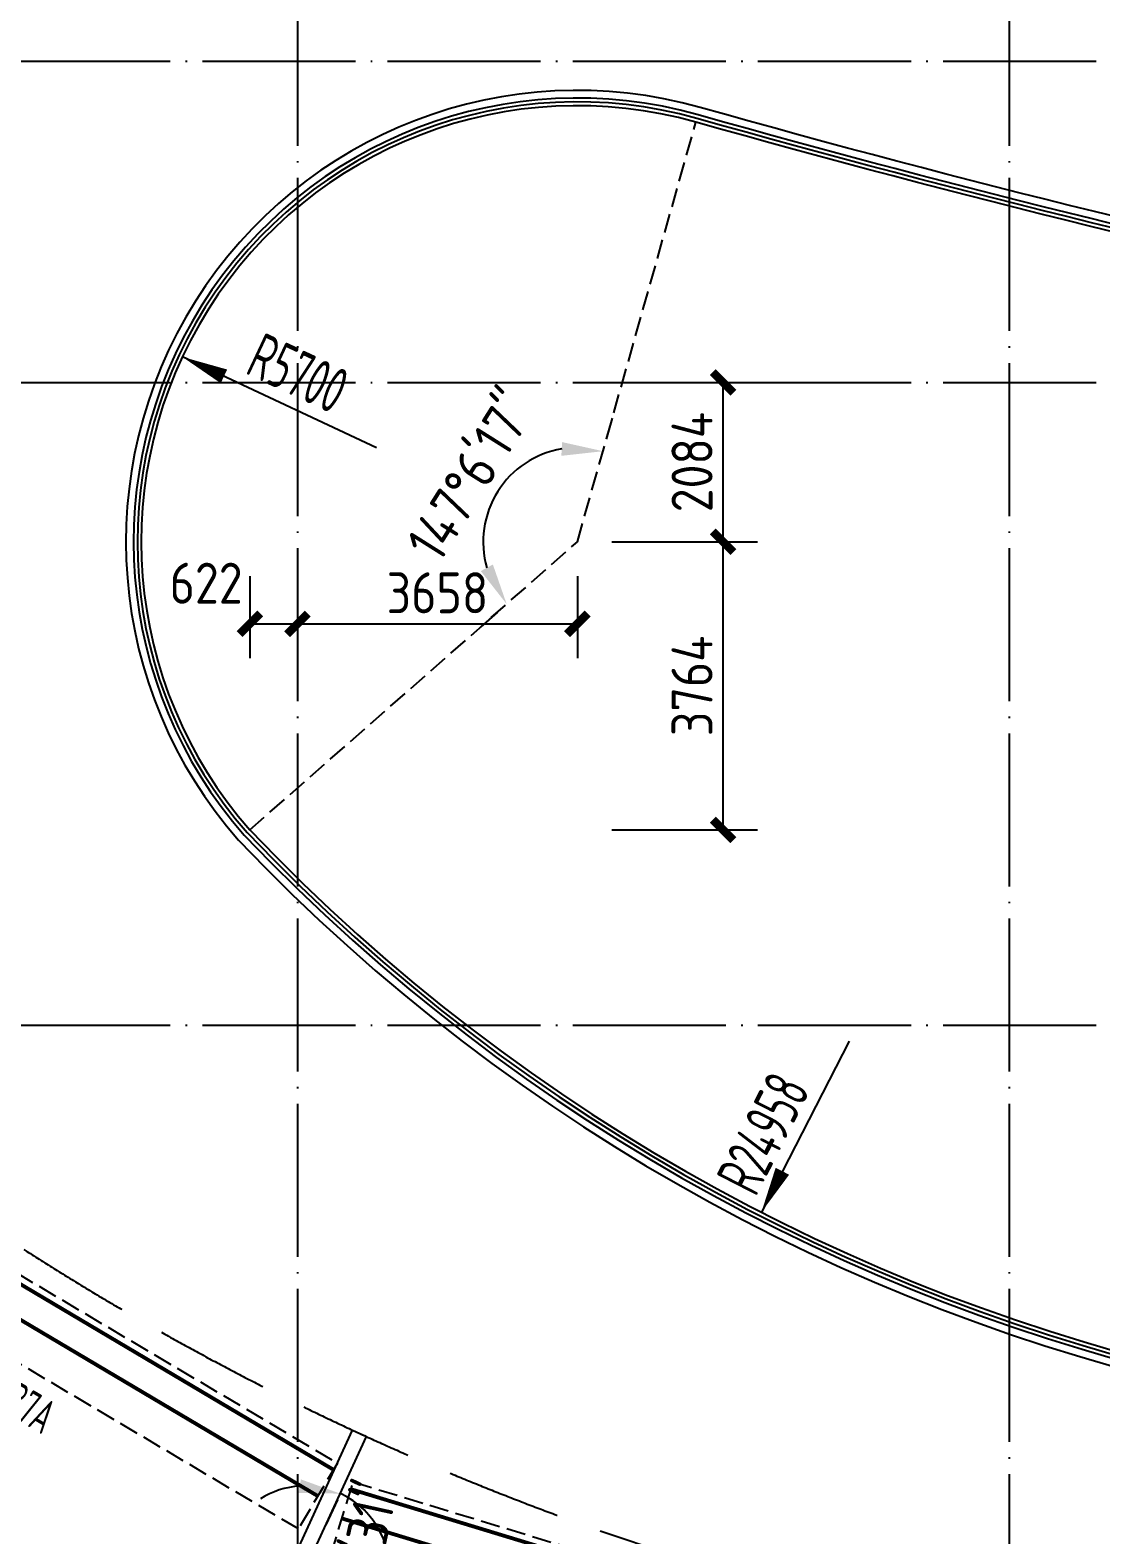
# Model space of a CAD drawing. Header units: inches. Extents: x 0 to 1813292486, y 0 to 3473589894.
# Drawn here: x 600469593 to 600483586, y 3473237557 to 3473257223 of the extents above; entities that cross this region are included whole.
import ezdxf

# ---------------------------------------------------------------- set-up
doc = ezdxf.new("R2010")
doc.units = ezdxf.units.IN
doc.header["$LTSCALE"] = 1000
doc.header["$MEASUREMENT"] = 0
for name, pattern in [('AX-MALL-GIRD-200$0$DOTE', [2.42, 2, -0.2, 0.02, -0.2]), ('AX-MALL-WALL-P02-QT$0$Ax-Dxs-Wall-P01-150$0$DASH', [0.35, 0.25, -0.1]), ('AX-MALL-WALL-P02-QT$0$DASH', [0.35, 0.25, -0.1]), ('AX-MALL-ZTKD-P02$0$DASH', [0.35, 0.25, -0.1])]:
    doc.linetypes.add(name, pattern=pattern)
for name, color, linetype in [('A-Anno-Note', 241, 'Continuous'), ('AX-MALL-DIM-P02$0$A-Anno-Dims', 3, 'Continuous'), ('AX-MALL-DIM-P02$0$A-Detl-Thin', 131, 'Continuous'), ('AX-MALL-GIRD-200$0$A-Grid', 222, 'AX-MALL-GIRD-200$0$DOTE'), ('AX-MALL-P02-200$0$A-Anno-Note', 241, 'Continuous'), ('AX-MALL-WALL-P02$0$A-Anno-Note', 241, 'Continuous'), ('AX-MALL-WALL-P02-QT$0$A-Detl-Fine', 152, 'Continuous'), ('AX-MALL-WALL-P02-QT$0$A-Detl-Thin', 131, 'Continuous'), ('AX-MALL-WALL-P02-QT$0$A-Hdrl', 31, 'Continuous'), ('AX-MALL-WALL-P02-QT$0$A-Wall', 2, 'Continuous'), ('AX-MALL-WALL-P02-QT$0$A-Wall-Patt', 13, 'Continuous'), ('AX-MALL-WALL-P02-QT$0$A-Wind', 4, 'Continuous'), ('AX-MALL-WORD-P02$0$A-Wind-Iden', 11, 'Continuous'), ('AX-MALL-ZTKD-P02$0$A-Anno-Dims', 3, 'Continuous'), ('AX-MALL-ZTKD-P02$0$A-Anno-Note', 241, 'Continuous'), ('AX-MALL-ZTKD-P02$0$A-Detl-Patt', 8, 'Continuous'), ('AX-MALL-ZTKD-P02$0$A-Detl-Thin', 131, 'Continuous')]:
    doc.layers.add(name, color=color, linetype=linetype)
doc.styles.add('AX-MALL-DIM-P02$0$_TCH_DIM_T3', font='gbenor.shx')
doc.styles.add('AX-MALL-WORD-P02$0$_TCH_WINDOW', font='gbenor.shx', dxfattribs={"bigfont": 'gbcbig.shx'})
doc.styles.add('AX-MALL-ZTKD-P02$0$_TCH_DIM', font='gbenor.shx')
doc.styles.add('AX-MALL-ZTKD-P02$0$_TCH_DIM_T3', font='gbenor.shx')
doc.dimstyles.new('AX-MALL-DIM-P02$0$_TCH_ARCH&&180', dxfattribs={"dimtxt": 535.5, "dimasz": 270, "dimexe": 450, "dimexo": 450, "dimgap": 137.25, "dimtad": 1, "dimdec": 0, "dimzin": 0, "dimdsep": 46, "dimtxsty": 'AX-MALL-DIM-P02$0$_TCH_DIM_T3', "dimblk": 'AX-MALL-DIM-P02$0$_ArchTick', "dimcen": 0.09, "dimclrt": 7, "dimazin": 2, "dimtfac": 1, "dimtdec": 0, "dimtix": 1, "dimtmove": 2, "dimatfit": 3, "dimfxl": 500, "dimtolj": 1, "dimtzin": 0, "dimarcsym": 0})
doc.dimstyles.new('AX-MALL-DIM-P02$0$_TCH_ARROW&&180', dxfattribs={"dimtxt": 535.5, "dimasz": 540, "dimexe": 450, "dimexo": 450, "dimgap": 137.25, "dimtad": 1, "dimdec": 0, "dimzin": 0, "dimdsep": 46, "dimtxsty": 'AX-MALL-DIM-P02$0$_TCH_DIM_T3', "dimcen": 0.09, "dimclrt": 7, "dimaunit": 1, "dimadec": 3, "dimazin": 2, "dimtfac": 1, "dimtdec": 0, "dimtix": 1, "dimtmove": 2, "dimatfit": 3, "dimfxl": 500, "dimtolj": 1, "dimtzin": 0, "dimarcsym": 0})
doc.dimstyles.new('AX-MALL-ZTKD-P02$0$_TCH_ARCH&&180', dxfattribs={"dimtxt": 535.5, "dimasz": 270, "dimexe": 450, "dimexo": 450, "dimgap": 137.25, "dimtad": 1, "dimdec": 0, "dimzin": 0, "dimdsep": 46, "dimtxsty": 'AX-MALL-ZTKD-P02$0$_TCH_DIM_T3', "dimblk": 'AX-MALL-ZTKD-P02$0$_ArchTick', "dimcen": 0.09, "dimclrt": 7, "dimazin": 2, "dimtfac": 1, "dimtdec": 0, "dimtix": 1, "dimtmove": 2, "dimatfit": 3, "dimfxl": 500, "dimtolj": 1, "dimtzin": 0, "dimarcsym": 0})
doc.dimstyles.new('AX-MALL-ZTKD-P02$0$_TCH_ARROW&&180', dxfattribs={"dimtxt": 535.5, "dimasz": 540, "dimexe": 450, "dimexo": 450, "dimgap": 137.25, "dimtad": 1, "dimdec": 0, "dimzin": 0, "dimdsep": 46, "dimtxsty": 'AX-MALL-ZTKD-P02$0$_TCH_DIM_T3', "dimcen": 0.09, "dimclrt": 7, "dimaunit": 1, "dimadec": 3, "dimazin": 2, "dimtfac": 1, "dimtdec": 0, "dimtix": 1, "dimtmove": 2, "dimatfit": 3, "dimfxl": 500, "dimtolj": 1, "dimtzin": 0, "dimarcsym": 0})

# ---------------------------------------------------------------- blocks, each defined once
blk = doc.blocks.new('AX-MALL-WORD-P02')
at = {"layer": 'AX-MALL-WORD-P02$0$A-Wind-Iden', "style": 'AX-MALL-WORD-P02$0$_TCH_WINDOW', "width": 0.7}
blk.add_text('FHJM6937A', height=446.2, rotation=308.9059, dxfattribs=at).set_placement((600288131, 3473136869))
blk = doc.blocks.new('AX-MALL-GIRD-200')
at = {"layer": 'AX-MALL-GIRD-200$0$A-Grid'}
for p, q in [((600315044.6, 3473195022.1), (600276315.1, 3473091058.4)), ((600323759.5, 3473191775.5), (600285030, 3473087811.8)), ((600234020.7, 3473175185.8), (600591916.7, 3473041859)), ((600232554.6, 3473171250), (600590450.6, 3473037923.3)), ((600229622.2, 3473163378.5), (600587518.2, 3473030051.7))]:
    blk.add_line(p, q, dxfattribs=at)
blk = doc.blocks.new('*U110')
at = {"layer": 'AX-MALL-WALL-P02-QT$0$A-Detl-Fine', "color": 152, "linetype": 'AX-MALL-WALL-P02-QT$0$Ax-Dxs-Wall-P01-150$0$DASH'}
blk.add_lwpolyline([(-1000, 20981), (-1000, 12710), (0, 12710), (0, 20981)], close=True, dxfattribs=at)
at = {"layer": 'AX-MALL-WALL-P02-QT$0$A-Detl-Thin', "linetype": 'AX-MALL-WALL-P02-QT$0$Ax-Dxs-Wall-P01-150$0$DASH', "const_width": 50}
for points in [[(-900, 12710), (-900, 20981)], [(-500, 12710), (-500, 20981)]]:
    blk.add_lwpolyline(points, dxfattribs=at)
blk = doc.blocks.new('*U123')
at = {"layer": 'AX-MALL-WALL-P02-QT$0$A-Detl-Fine', "color": 152, "linetype": 'AX-MALL-WALL-P02-QT$0$Ax-Dxs-Wall-P01-150$0$DASH'}
blk.add_lwpolyline([(-1000, 21376), (-1000, 14394), (0, 14394), (0, 21376)], close=True, dxfattribs=at)
at = {"layer": 'AX-MALL-WALL-P02-QT$0$A-Detl-Thin', "linetype": 'AX-MALL-WALL-P02-QT$0$Ax-Dxs-Wall-P01-150$0$DASH', "const_width": 50}
for points in [[(-900, 14394), (-900, 21376)], [(-500, 14394), (-500, 21376)]]:
    blk.add_lwpolyline(points, dxfattribs=at)
blk = doc.blocks.new('AX-MALL-WALL-P02-QT')
at = {"layer": 'AX-MALL-WALL-P02-QT$0$A-Wall-Patt'}
h = blk.add_hatch(dxfattribs=at)
h.set_pattern_fill('普通砖', color=256, scale=200, style=0)
h.set_pattern_definition([(45, (0, 359), (-353.553532015, 353.553532015), [])])
h.paths.add_polyline_path([(600291718.5, 3473132693), (600291890.6, 3473132582.1), (600293252, 3473133936), (600293111, 3473134077.9)])
at = {"layer": 'AX-MALL-WALL-P02-QT$0$A-Detl-Thin', "ltscale": 10}
blk.add_lwpolyline([(600294405.6, 3473141824, 0.3164255), (600319027.9, 3473126608.9, 0.7548817), (600321400.7, 3473137312.7, -0.0340582), (600303401, 3473148693.3, 0.747711)], format="xyb", close=True, dxfattribs=at)
blk.add_lwpolyline([(600294591, 3473141899.1, 0.3163821), (600319016, 3473126808.5, 0.7548817), (600321305.6, 3473137136.8, -0.0340582), (600303282.8, 3473148531.9, 0.7474481), (600294591, 3473141899.1)], format="xyb", dxfattribs=at)
at = {"layer": 'AX-MALL-WALL-P02-QT$0$A-Detl-Thin', "linetype": 'AX-MALL-WALL-P02-QT$0$DASH', "ltscale": 6}
blk.add_lwpolyline([(600288699.6, 3473139507.8, 0.1992235), (600311521, 3473124134.7, -0.0459619), (600322082.3, 3473120967.4, -0.0459619)], format="xyb", dxfattribs=at)
at = {"layer": 'AX-MALL-WALL-P02-QT$0$A-Hdrl', "ltscale": 10}
for points in [[(600294498.6, 3473141861, 0.3163974), (600319021.9, 3473126708.7, 0.7548817), (600321353.1, 3473137224.8, -0.0340582), (600303341.9, 3473148612.6, 0.7476215)], [(600294544.7, 3473141880.4, 0.3163933), (600319019, 3473126758.6, 0.7548817), (600321329.4, 3473137180.8, -0.0340582), (600303312.4, 3473148572.2, 0.7475141)]]:
    blk.add_lwpolyline(points, format="xyb", close=True, dxfattribs=at)
at = {"layer": 'AX-MALL-WALL-P02-QT$0$A-Wall'}
for p, q in [((600291718.5, 3473132693), (600293111, 3473134077.9)), ((600291890.6, 3473132582.1), (600293252, 3473133936)), ((600293111, 3473134077.9), (600293252, 3473133936))]:
    blk.add_line(p, q, dxfattribs=at)
at = {"layer": 'AX-MALL-WALL-P02-QT$0$A-Detl-Thin', "color": 5, "xscale": -1}
for name, p, rotation in [('*U123', (600301035.6, 3473121915.1), 38.90591628320735), ('*U110', (600308952, 3473119918.3), 52.64548039615873)]:
    blk.add_blockref(name, p, dxfattribs=dict(at, rotation=rotation))
at = {"layer": 'AX-MALL-WALL-P02-QT$0$A-Wind'}
blk.add_blockref('AX-MALL-GIRD-200', (0, 0), dxfattribs=at)
blk = doc.blocks.new('AX-MALL-WALL-P02')
at = {"layer": 'AX-MALL-WALL-P02$0$A-Anno-Note'}
blk.add_blockref('AX-MALL-WORD-P02', (0, 0), dxfattribs=at)
blk.add_blockref('AX-MALL-WALL-P02-QT', (0, 0), dxfattribs=at)
blk = doc.blocks.new('*D1739')
at = {"layer": 'AX-MALL-ZTKD-P02$0$A-Anno-Dims', "color": 0, "lineweight": -2, "transparency": 16777216}
for p, q in [((600300741, 3473145059), (600300909, 3473145289)), ((600298612, 3473143435), (600298346, 3473143333))]:
    blk.add_line(p, q, dxfattribs=at)
blk.add_arc((600299916, 3473143933), 1231, 79.1408, 175.5543, dxfattribs=at)
at = {"layer": 'AX-MALL-ZTKD-P02$0$A-Anno-Dims', "color": 0, "transparency": 16777216}
for points in [[(600300184, 3473145224), (600300112, 3473145059), (600300643, 3473144926)], [(600298778, 3473144041), (600298600, 3473144015), (600298766, 3473143493)]]:
    blk.add_solid(points, dxfattribs=at)
at = {"layer": 'AX-MALL-ZTKD-P02$0$A-Anno-Dims', "color": 7, "transparency": 16777216, "insert": (600298924, 3473145233), "char_height": 535.5, "attachment_point": 5, "rotation": 37.3475, "style": 'AX-MALL-ZTKD-P02$0$_TCH_DIM_T3'}
blk.add_mtext('\\A1;147°6\'17"', dxfattribs=at)
blk = doc.blocks.new('AX-MALL-ZTKD-P02$0$_ArchTick')
at = {"color": 0, "linetype": 'ByBlock', "const_width": 0.4}
blk.add_lwpolyline([(-0.5, -0.5), (0.5, 0.5)], dxfattribs=at)
blk = doc.blocks.new('*D1741')
at = {"layer": 'AX-MALL-ZTKD-P02$0$A-Anno-Dims', "color": 0, "lineweight": -2, "transparency": 16777216}
for p, q in [((600300338, 3473143775), (600302122, 3473143111)), ((600300386, 3473139740), (600301700, 3473143268)), ((600299024, 3473140248), (600300807, 3473139583))]:
    blk.add_line(p, q, dxfattribs=at)
at = {"layer": 'AX-MALL-ZTKD-P02$0$A-Anno-Dims', "color": 0, "lineweight": -2, "transparency": 16777216, "xscale": 270, "yscale": 270, "zscale": 270}
for p, rotation in [((600301700, 3473143268), 69.56816130849144), ((600300386, 3473139740), 249.5681613084914)]:
    blk.add_blockref('AX-MALL-ZTKD-P02$0$_ArchTick', p, dxfattribs=dict(at, rotation=rotation))
at = {"layer": 'AX-MALL-ZTKD-P02$0$A-Anno-Dims', "color": 7, "transparency": 16777216, "insert": (600300663, 3473141646), "char_height": 535.5, "attachment_point": 5, "rotation": 69.5682, "style": 'AX-MALL-ZTKD-P02$0$_TCH_DIM_T3'}
blk.add_mtext('\\A1;3764', dxfattribs=at)
blk = doc.blocks.new('*D1742')
at = {"layer": 'AX-MALL-ZTKD-P02$0$A-Anno-Dims', "color": 0, "lineweight": -2, "transparency": 16777216}
for p, q in [((600301065, 3473145728), (600302849, 3473145063)), ((600301700, 3473143268), (600302427, 3473145220)), ((600300338, 3473143775), (600302122, 3473143111))]:
    blk.add_line(p, q, dxfattribs=at)
at = {"layer": 'AX-MALL-ZTKD-P02$0$A-Anno-Dims', "color": 0, "lineweight": -2, "transparency": 16777216, "xscale": 270, "yscale": 270, "zscale": 270}
for p, rotation in [((600302427, 3473145220), 69.56816130837089), ((600301700, 3473143268), 249.5681613083709)]:
    blk.add_blockref('AX-MALL-ZTKD-P02$0$_ArchTick', p, dxfattribs=dict(at, rotation=rotation))
at = {"layer": 'AX-MALL-ZTKD-P02$0$A-Anno-Dims', "color": 7, "transparency": 16777216, "insert": (600301684, 3473144386), "char_height": 535.5, "attachment_point": 5, "rotation": 69.5682, "style": 'AX-MALL-ZTKD-P02$0$_TCH_DIM_T3'}
blk.add_mtext('\\A1;2084', dxfattribs=at)
blk = doc.blocks.new('*D1743')
at = {"layer": 'AX-MALL-ZTKD-P02$0$A-Anno-Dims', "color": 0, "lineweight": -2, "transparency": 16777216}
for p, q in [((600296331, 3473144788), (600295957, 3473143784)), ((600296114, 3473144206), (600299542, 3473142929)), ((600299759, 3473143511), (600299385, 3473142507))]:
    blk.add_line(p, q, dxfattribs=at)
at = {"layer": 'AX-MALL-ZTKD-P02$0$A-Anno-Dims', "color": 0, "lineweight": -2, "transparency": 16777216, "xscale": 270, "yscale": 270, "zscale": 270}
for p, rotation in [((600296114, 3473144206), 159.5681613058788), ((600299542, 3473142929), 339.5681613058787)]:
    blk.add_blockref('AX-MALL-ZTKD-P02$0$_ArchTick', p, dxfattribs=dict(at, rotation=rotation))
at = {"layer": 'AX-MALL-ZTKD-P02$0$A-Anno-Dims', "color": 7, "transparency": 16777216, "insert": (600297970, 3473143947), "char_height": 535.5, "attachment_point": 5, "rotation": 339.5682, "style": 'AX-MALL-ZTKD-P02$0$_TCH_DIM_T3'}
blk.add_mtext('\\A1;3658', dxfattribs=at)
blk = doc.blocks.new('*D1744')
at = {"layer": 'AX-MALL-ZTKD-P02$0$A-Anno-Dims', "color": 0, "lineweight": -2, "transparency": 16777216}
for p, q in [((600295748, 3473145005), (600295374, 3473144001)), ((600296331, 3473144788), (600295957, 3473143784)), ((600295531, 3473144423), (600296114, 3473144206))]:
    blk.add_line(p, q, dxfattribs=at)
at = {"layer": 'AX-MALL-ZTKD-P02$0$A-Anno-Dims', "color": 0, "lineweight": -2, "transparency": 16777216, "xscale": 270, "yscale": 270, "zscale": 270}
for p, rotation in [((600295531, 3473144423), 159.568161298964), ((600296114, 3473144206), 339.568161298964)]:
    blk.add_blockref('AX-MALL-ZTKD-P02$0$_ArchTick', p, dxfattribs=dict(at, rotation=rotation))
at = {"layer": 'AX-MALL-ZTKD-P02$0$A-Anno-Dims', "color": 7, "transparency": 16777216, "insert": (600295181, 3473145120), "char_height": 535.5, "attachment_point": 5, "rotation": 339.5682, "style": 'AX-MALL-ZTKD-P02$0$_TCH_DIM_T3'}
blk.add_mtext('\\A1;622', dxfattribs=at)
blk = doc.blocks.new('AX-MALL-DIM-P02$0$_ArchTick')
at = {"color": 0, "linetype": 'ByBlock', "const_width": 0.4}
blk.add_lwpolyline([(-0.5, -0.5), (0.5, 0.5)], dxfattribs=at)
blk = doc.blocks.new('*D519')
at = {"layer": 'AX-MALL-DIM-P02$0$A-Anno-Dims', "color": 0, "lineweight": -2, "transparency": 16777216}
for p, q in [((600287787, 3473138468), (600289025, 3473138007)), ((600287534, 3473135295), (600288603, 3473138164)), ((600286718, 3473135599), (600287956, 3473135138))]:
    blk.add_line(p, q, dxfattribs=at)
at = {"layer": 'AX-MALL-DIM-P02$0$A-Anno-Dims', "color": 0, "lineweight": -2, "transparency": 16777216, "xscale": 270, "yscale": 270, "zscale": 270}
for p, rotation in [((600288603, 3473138164), 69.5681613083856), ((600287534, 3473135295), 249.5681613083856)]:
    blk.add_blockref('AX-MALL-DIM-P02$0$_ArchTick', p, dxfattribs=dict(at, rotation=rotation))
at = {"layer": 'AX-MALL-DIM-P02$0$A-Anno-Dims', "color": 7, "transparency": 16777216, "insert": (600287689, 3473136871), "char_height": 535.5, "attachment_point": 5, "rotation": 69.5682, "style": 'AX-MALL-DIM-P02$0$_TCH_DIM_T3'}
blk.add_mtext('\\A1;3061', dxfattribs=at)
blk = doc.blocks.new('*D1576')
at = {"layer": 'AX-MALL-DIM-P02$0$A-Anno-Dims', "color": 0, "lineweight": -2, "transparency": 16777216}
for p, q in [((600292607, 3473133294), (600292351, 3473133040)), ((600291538, 3473131636), (600291664, 3473131973))]:
    blk.add_line(p, q, dxfattribs=at)
for start, end in [(73.2673, 101.6911), (249.5682, 44.8434), (192.7204, 221.1443)]:
    blk.add_arc((600291891, 3473132582), 1100, start, end, dxfattribs=at)
at = {"layer": 'AX-MALL-DIM-P02$0$A-Anno-Dims', "color": 0, "transparency": 16777216}
for points in [[(600292253, 3473133712), (600292161, 3473133558), (600292670, 3473133358)], [(600291114, 3473131933), (600291011, 3473131784), (600291507, 3473131552)]]:
    blk.add_solid(points, dxfattribs=at)
at = {"layer": 'AX-MALL-DIM-P02$0$A-Anno-Dims', "color": 7, "transparency": 16777216, "insert": (600292475, 3473132206), "char_height": 535.5, "attachment_point": 5, "rotation": 57.2058, "style": 'AX-MALL-DIM-P02$0$_TCH_DIM_T3'}
blk.add_mtext('\\A1;155°16\'31"', dxfattribs=at)
blk = doc.blocks.new('AX-MALL-ZTKD-P02')
at = {"layer": 'AX-MALL-ZTKD-P02$0$A-Anno-Dims'}
for points in [[(600296342.7, 3473147571.4, 198, 0, 0), (600295922.3, 3473147999.5, 0, 0, 0)], [(600299555, 3473135289.2, 198, 0, 0), (600299112.1, 3473134884.4, 0, 0, 0)]]:
    blk.add_lwpolyline(points, format="xyseb", dxfattribs=at)
for points in [[(600297884.1, 3473146001.7), (600296202.6, 3473147714.1), (600295922.3, 3473147999.5)], [(600300966.3, 3473136579.1), (600299407.4, 3473135154.3), (600299112.1, 3473134884.4)]]:
    blk.add_lwpolyline(points, dxfattribs=at)
at = {"layer": 'AX-MALL-ZTKD-P02$0$A-Detl-Patt', "linetype": 'AX-MALL-ZTKD-P02$0$DASH'}
for p, q in [((600299916, 3473143932.5), (600303282.8, 3473148531.9)), ((600294591, 3473141899.1), (600299916, 3473143932.5))]:
    blk.add_line(p, q, dxfattribs=at)
at = {"layer": 'AX-MALL-ZTKD-P02$0$A-Detl-Thin', "ltscale": 10}
blk.add_lwpolyline([(600294591, 3473141899.1, 0.3163821), (600319016, 3473126808.5, 0.7548817), (600321305.6, 3473137136.8, -0.0340582), (600303282.8, 3473148531.9, 0.7474481), (600294591, 3473141899.1)], format="xyb", dxfattribs=at)
at = {"layer": 'AX-MALL-ZTKD-P02$0$A-Anno-Note'}
blk.add_blockref('AX-MALL-GIRD-200', (0, 0), dxfattribs=at)
at = {"layer": 'AX-MALL-ZTKD-P02$0$A-Anno-Dims', "color": 7, "style": 'AX-MALL-ZTKD-P02$0$_TCH_DIM', "width": 0.7}
for s, rotation, p in [('R5700', 314.47891, (600296602.7, 3473147524.2)), ('R24958', 42.42708, (600299106, 3473135085.5))]:
    blk.add_text(s, height=595, rotation=rotation, dxfattribs=at).set_placement(p)
at = {"layer": 'AX-MALL-ZTKD-P02$0$A-Anno-Dims'}
dim = blk.add_angular_dim_3p(base=(600299642.7037, 3473145132.4983), center=(600299915.9977, 3473143932.5062), p1=(600300474.764, 3473144695.8275), p2=(600299032.2582, 3473143595.0397), dimstyle='AX-MALL-ZTKD-P02$0$_TCH_ARROW&&180', override={"dimgap": 0}, dxfattribs=at)
dim.commit()
dim.dimension.update_dxf_attribs({"geometry": '*D1739', "text_midpoint": (600298923.6912, 3473145232.8548), "dimtype": 133, "text_rotation": 37.34754})
for p1, p2, distance, picture, middle in [((600299916, 3473143932.5), (600300643.3, 3473145885), -1903.6, '*D1742', (600301684, 3473144385.6)), ((600296488, 3473145209.5), (600299916, 3473143932.5), -1071, '*D1743', (600297969.5, 3473143947)), ((600298601.9, 3473140404.9), (600299916, 3473143932.5), -1903.6, '*D1741', (600300663.3, 3473141645.6))]:
    dim = blk.add_aligned_dim(p1=p1, p2=p2, distance=distance, dimstyle='AX-MALL-ZTKD-P02$0$_TCH_ARCH&&180', dxfattribs=at)
    dim.commit()
    dim.dimension.update_dxf_attribs({"geometry": picture, "text_midpoint": middle})
dim = blk.add_linear_dim(base=(600296114.1, 3473144206), p1=(600295905.2, 3473145426.7), p2=(600296488, 3473145209.5), angle=339.56816, dimstyle='AX-MALL-ZTKD-P02$0$_TCH_ARCH&&180', dxfattribs=at)
dim.commit()
dim.dimension.update_dxf_attribs({"geometry": '*D1744', "text_midpoint": (600295180.7, 3473145120.3), "dimtype": 129})
blk = doc.blocks.new('AX-MALL-DIM-P02')
at = {"layer": 'AX-MALL-DIM-P02$0$A-Detl-Thin'}
blk.add_blockref('AX-MALL-ZTKD-P02', (0, 0), dxfattribs=at)
at = {"layer": 'AX-MALL-DIM-P02$0$A-Anno-Dims'}
dim = blk.add_aligned_dim(p1=(600286296.7, 3473135756), p2=(600287365.3, 3473138624.7), distance=-1320.7, dimstyle='AX-MALL-DIM-P02$0$_TCH_ARCH&&180', dxfattribs=at)
dim.commit()
dim.dimension.update_dxf_attribs({"geometry": '*D519', "text_midpoint": (600287689.1, 3473136870.7)})
dim = blk.add_angular_dim_3p(base=(600292462.3722, 3473131642.6379), center=(600291890.5926, 3473132582.068), p1=(600291381.0027, 3473131214.149), p2=(600292925.6123, 3473133611.4457), dimstyle='AX-MALL-DIM-P02$0$_TCH_ARROW&&180', override={"dimgap": 0}, dxfattribs=at)
dim.commit()
dim.dimension.update_dxf_attribs({"geometry": '*D1576', "text_midpoint": (600292474.6184, 3473132205.7726), "dimtype": 133, "text_rotation": 57.20579})
blk = doc.blocks.new('AX-MALL-P02-200')
at = {"layer": 'AX-MALL-P02-200$0$A-Anno-Note'}
blk.add_blockref('AX-MALL-WALL-P02', (0, 0), dxfattribs=at)
blk.add_blockref('AX-MALL-DIM-P02', (0, 0), dxfattribs=at)

msp = doc.modelspace()

# ---------------------------------------------------------------- block references
at = {"layer": 'A-Anno-Note', "rotation": 20.43183869077545}
msp.add_blockref('AX-MALL-P02-200', (1250392459, 9048126), dxfattribs=at)

doc.saveas('drawing.dxf')
